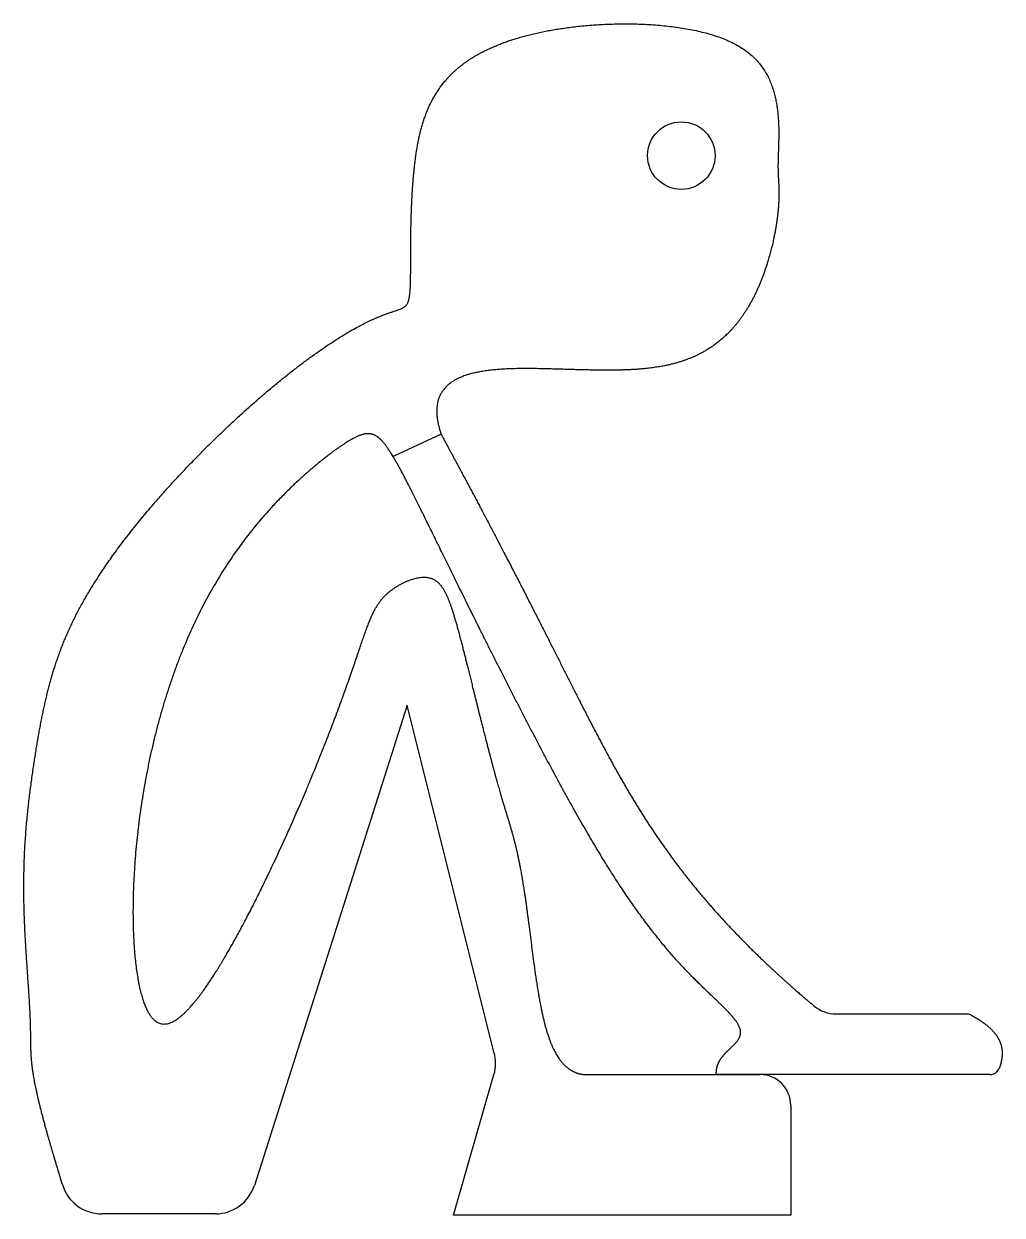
# Model space of a CAD drawing. Header units: millimetres. Extents: x -37.4 to 10.4, y -33.2 to 25.1.
import ezdxf

# ---------------------------------------------------------------- set-up
doc = ezdxf.new("R2010")
doc.units = ezdxf.units.MM
doc.layers.get('0').update_dxf_attribs({"linetype": 'CONTINUOUS'})

msp = doc.modelspace()

# ---------------------------------------------------------------- linework, layer by layer
for p, q in [((-17, 5), (-19.346, 3.906)), ((-18.658, -8.241), (-26.132, -31.721)), ((-14.416, -25.216), (-18.658, -8.241)), ((2.321, -23.341), (8.708, -23.341)), ((-16.397, -33.179), (-14.416, -26.307)), ((-9.889, -26.307), (-1.405, -26.307)), ((9.828, -26.307), (-3.543, -26.307)), ((0.095, -27.807), (0.095, -33.179)), ((-28.037, -33.114), (-33.599, -33.114)), ((0.095, -33.179), (-16.397, -33.179))]:
    msp.add_line(p, q)
msp.add_circle((-5.256, 18.624), 1.65)
for centre, radius, start, end in [((2.321, -21.641), 1.7, 230.05011, 270), ((8.708, -23.741), 0.4, 61.90807, 90), ((-16.309, -25.762), 1.97, -16.07866, 16.07909), ((9.828, -25.807), 0.5, 270, 340.49279), ((-1.405, -27.807), 1.5, 0, 90), ((-33.599, -31.114), 2, 195.64409, 270), ((-28.037, -31.114), 2, 270, 342.34441)]:
    msp.add_arc(centre, radius, start, end)
for points in [[(-35.525, -31.654), (-35.59, -31.441), (-35.732, -30.976), (-35.979, -30.157), (-36.354, -28.88), (-36.772, -27.276), (-37.032, -25.921), (-37.078, -24.949), (-37.055, -24.018), (-37.119, -22.719), (-37.252, -20.997), (-37.39, -18.909), (-37.44, -16.626), (-37.334, -14.338), (-37.078, -12.202), (-36.79, -10.255), (-36.468, -8.476), (-36.066, -6.801), (-35.502, -5.142), (-34.689, -3.416), (-33.554, -1.56), (-32.068, 0.444), (-30.271, 2.542), (-28.259, 4.631), (-26.164, 6.58), (-24.133, 8.26), (-22.309, 9.566), (-20.81, 10.442), (-19.711, 10.91), (-19.023, 11.089), (-18.67, 11.233), (-18.525, 11.619), (-18.486, 12.335), (-18.488, 13.304), (-18.489, 14.401), (-18.471, 15.55), (-18.424, 16.721), (-18.338, 17.905), (-18.188, 19.101), (-17.923, 20.286), (-17.47, 21.422), (-16.751, 22.461), (-15.704, 23.361), (-14.294, 24.09), (-12.532, 24.634), (-10.467, 24.984), (-8.201, 25.126), (-5.876, 25.032), (-3.697, 24.638), (-1.895, 23.871), (-0.831, 22.529), (-0.458, 20.84), (-0.479, 19.232), (-0.564, 18.039), (-0.492, 17.352), (-0.454, 16.511), (-0.565, 15.311), (-0.868, 13.845), (-1.363, 12.35), (-2.014, 11.059), (-2.773, 10.059), (-3.595, 9.338), (-4.463, 8.835), (-5.395, 8.477), (-6.483, 8.239), (-7.837, 8.121), (-9.53, 8.121), (-11.532, 8.197), (-13.684, 8.259), (-15.54, 8.087), (-16.817, 7.542), (-17.269, 6.755), (-17.267, 5.958), (-17.114, 5.335), (-17, 5)], [(-3.543, -26.307), (-3.548, -26.201), (-3.536, -25.994), (-3.459, -25.704), (-3.234, -25.355), (-2.804, -24.97), (-2.405, -24.601), (-2.269, -24.194), (-2.508, -23.702), (-3.085, -23.093), (-3.897, -22.341), (-4.845, -21.42), (-5.872, -20.306), (-6.944, -18.978), (-8.048, -17.425), (-9.182, -15.642), (-10.35, -13.64), (-11.553, -11.446), (-12.785, -9.108), (-14.022, -6.695), (-15.227, -4.295), (-16.359, -2.003), (-17.38, 0.084), (-18.26, 1.879), (-18.987, 3.31), (-19.571, 4.329), (-20.05, 4.92), (-20.504, 5.111), (-21.042, 4.967), (-21.755, 4.547), (-22.675, 3.877), (-23.785, 2.954), (-25.034, 1.758), (-26.348, 0.268), (-27.646, -1.533), (-28.85, -3.643), (-29.899, -6.029), (-30.756, -8.624), (-31.404, -11.337), (-31.839, -14.059), (-32.067, -16.669), (-32.104, -19.044), (-31.967, -21.064), (-31.67, -22.618), (-31.227, -23.617), (-30.638, -23.994), (-29.896, -23.716), (-28.997, -22.791), (-27.955, -21.272), (-26.81, -19.269), (-25.62, -16.926), (-24.45, -14.41), (-23.367, -11.89), (-22.425, -9.53), (-21.662, -7.462), (-21.084, -5.78), (-20.663, -4.519), (-20.322, -3.639), (-19.93, -3.016), (-19.377, -2.525), (-18.625, -2.109), (-17.803, -1.885), (-17.119, -2.077), (-16.671, -2.852), (-16.261, -4.163), (-15.835, -5.85), (-15.382, -7.694), (-14.939, -9.461), (-14.548, -10.961), (-14.243, -12.089), (-14.013, -12.89), (-13.803, -13.563), (-13.557, -14.347), (-13.264, -15.438), (-12.994, -16.871), (-12.756, -18.577), (-12.534, -20.412), (-12.293, -22.203), (-11.994, -23.774), (-11.606, -24.992), (-11.116, -25.798), (-10.656, -26.148), (-10.282, -26.275), (-10.022, -26.306), (-9.889, -26.307)]]:
    msp.add_open_spline(points, degree=5)
for points, knots in [([(-17, 5), (-16.727, 4.497), (-16.19, 3.501), (-15.406, 2.036), (-14.404, 0.141), (-13.228, -2.126), (-12.124, -4.29), (-11.085, -6.35), (-10.097, -8.309), (-9.133, -10.175), (-8.156, -11.961), (-7.126, -13.682), (-6.004, -15.355), (-4.758, -16.994), (-3.372, -18.607), (-1.916, -20.121), (-0.663, -21.304), (0.31, -22.166), (0.952, -22.712), (1.229, -22.945)], [0, 0, 0, 0, 0, 0, 0.0666667, 0.1333333, 0.2, 0.2666667, 0.3333333, 0.4, 0.4666667, 0.5333333, 0.6, 0.6666667, 0.7333333, 0.8, 0.8666667, 0.9333333, 0.983033, 0.983033, 0.983033, 0.983033, 0.983033, 0.983033]), ([(8.896, -23.388), (8.964, -23.425), (9.115, -23.508), (9.336, -23.641), (9.608, -23.827), (9.9, -24.075), (10.142, -24.347), (10.316, -24.635), (10.418, -24.939), (10.45, -25.259), (10.423, -25.533), (10.374, -25.745), (10.328, -25.892), (10.301, -25.969), (10.299, -25.974)], [0.0206317, 0.0206317, 0.0206317, 0.0206317, 0.0206317, 0.0206317, 0.1, 0.2, 0.3, 0.4, 0.5, 0.6, 0.7, 0.8, 0.9, 0.9079532, 0.9079532, 0.9079532, 0.9079532, 0.9079532, 0.9079532])]:
    msp.add_open_spline(points, degree=5, knots=knots)

doc.saveas('drawing.dxf')
